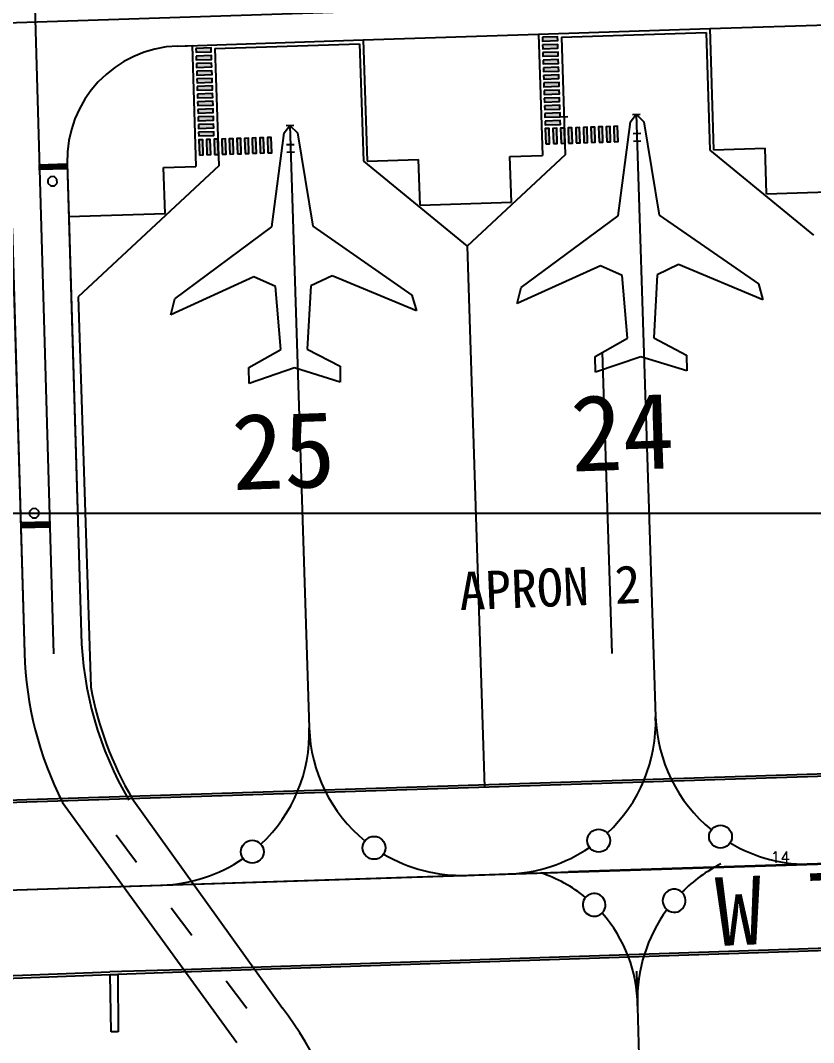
# Model space of a CAD drawing. Header units: millimetres. Extents: x 1358 to 1865, y 706 to 1003.
# Drawn here: x 1586.23 to 1611.65, y 840.71 to 873.46 of the extents above; entities that cross this region are included whole.
import ezdxf
from ezdxf.enums import TextEntityAlignment as Align

# ---------------------------------------------------------------- set-up
doc = ezdxf.new("R2010")
doc.units = ezdxf.units.MM
doc.layers.add('建築', color=7, linetype='Continuous')
doc.styles.add('DAY', font='txt.shx', dxfattribs={"height": 1, "bigfont": 'chineset.shx'})
doc.styles.add('細明體', font='')
doc.styles.get('細明體').set_extended_font_data('細明體')

msp = doc.modelspace()

# ---------------------------------------------------------------- hatches: boundary and pattern name
at = {"layer": '建築', "ltscale": 1000}
h = msp.add_hatch(color=256, dxfattribs=at)
h.paths.add_polyline_path([(1603.443, 872.939), (1602.955, 872.923), (1602.959, 872.801), (1603.447, 872.817)])
h.paths.add_polyline_path([(1603.451, 872.695), (1602.963, 872.679), (1602.967, 872.557), (1603.455, 872.573)])
h.paths.add_polyline_path([(1603.459, 872.451), (1602.971, 872.435), (1602.975, 872.313), (1603.463, 872.329)])
h.paths.add_polyline_path([(1603.467, 872.207), (1602.979, 872.191), (1602.983, 872.069), (1603.471, 872.085)])
h.paths.add_polyline_path([(1603.475, 871.963), (1602.987, 871.947), (1602.991, 871.825), (1603.479, 871.841)])
h.paths.add_polyline_path([(1603.483, 871.719), (1602.995, 871.703), (1602.998, 871.581), (1603.487, 871.597)])
h.paths.add_polyline_path([(1603.49, 871.475), (1603.002, 871.459), (1603.006, 871.337), (1603.494, 871.353)])
h.paths.add_polyline_path([(1603.498, 871.231), (1603.01, 871.215), (1603.014, 871.093), (1603.502, 871.109)])
h.paths.add_polyline_path([(1603.506, 870.987), (1603.018, 870.971), (1603.022, 870.849), (1603.51, 870.865)])
h.paths.add_polyline_path([(1603.514, 870.743), (1603.026, 870.727), (1603.03, 870.605), (1603.518, 870.621)])
h.paths.add_polyline_path([(1603.522, 870.499), (1603.034, 870.483), (1603.038, 870.361), (1603.526, 870.377)])
h.paths.add_polyline_path([(1603.53, 870.255), (1603.042, 870.239), (1603.046, 870.117), (1603.534, 870.133)])
h.paths.add_polyline_path([(1603.172, 869.999), (1603.05, 869.995), (1603.065, 869.507), (1603.187, 869.511)])
h.paths.add_polyline_path([(1603.416, 870.007), (1603.294, 870.003), (1603.309, 869.515), (1603.431, 869.519)])
h.paths.add_polyline_path([(1603.66, 870.015), (1603.538, 870.011), (1603.553, 869.523), (1603.675, 869.527)])
h.paths.add_polyline_path([(1603.904, 870.023), (1603.782, 870.019), (1603.797, 869.531), (1603.919, 869.534)])
h.paths.add_polyline_path([(1604.148, 870.03), (1604.026, 870.026), (1604.041, 869.538), (1604.163, 869.542)])
h.paths.add_polyline_path([(1604.392, 870.038), (1604.27, 870.034), (1604.285, 869.546), (1604.407, 869.55)])
h.paths.add_polyline_path([(1604.636, 870.046), (1604.514, 870.042), (1604.529, 869.554), (1604.651, 869.558)])
h.paths.add_polyline_path([(1604.88, 870.054), (1604.758, 870.05), (1604.773, 869.562), (1604.895, 869.566)])
h.paths.add_polyline_path([(1605.124, 870.062), (1605.002, 870.058), (1605.017, 869.57), (1605.139, 869.574)])
h.paths.add_polyline_path([(1605.368, 870.07), (1605.246, 870.066), (1605.261, 869.578), (1605.383, 869.582)])
h = msp.add_hatch(color=256, dxfattribs=at)
h.paths.add_polyline_path([(1592.34, 872.582), (1591.852, 872.566), (1591.856, 872.444), (1592.344, 872.46)])
h.paths.add_polyline_path([(1592.348, 872.338), (1591.86, 872.322), (1591.864, 872.2), (1592.352, 872.216)])
h.paths.add_polyline_path([(1592.356, 872.094), (1591.868, 872.078), (1591.872, 871.956), (1592.36, 871.972)])
h.paths.add_polyline_path([(1592.364, 871.85), (1591.876, 871.834), (1591.879, 871.712), (1592.368, 871.728)])
h.paths.add_polyline_path([(1592.371, 871.606), (1591.883, 871.59), (1591.887, 871.468), (1592.375, 871.484)])
h.paths.add_polyline_path([(1592.379, 871.362), (1591.891, 871.346), (1591.895, 871.224), (1592.383, 871.24)])
h.paths.add_polyline_path([(1592.387, 871.118), (1591.899, 871.102), (1591.903, 870.98), (1592.391, 870.996)])
h.paths.add_polyline_path([(1592.395, 870.874), (1591.907, 870.858), (1591.911, 870.736), (1592.399, 870.752)])
h.paths.add_polyline_path([(1592.403, 870.63), (1591.915, 870.614), (1591.919, 870.492), (1592.407, 870.508)])
h.paths.add_polyline_path([(1592.411, 870.386), (1591.923, 870.37), (1591.927, 870.248), (1592.415, 870.264)])
h.paths.add_polyline_path([(1592.419, 870.142), (1591.93, 870.126), (1591.934, 870.004), (1592.422, 870.02)])
h.paths.add_polyline_path([(1592.426, 869.898), (1591.938, 869.882), (1591.942, 869.76), (1592.43, 869.776)])
h.paths.add_polyline_path([(1592.068, 869.642), (1591.946, 869.638), (1591.962, 869.15), (1592.084, 869.154)])
h.paths.add_polyline_path([(1592.312, 869.65), (1592.19, 869.646), (1592.206, 869.158), (1592.328, 869.162)])
h.paths.add_polyline_path([(1592.556, 869.658), (1592.434, 869.654), (1592.45, 869.166), (1592.572, 869.17)])
h.paths.add_polyline_path([(1592.8, 869.665), (1592.678, 869.662), (1592.694, 869.173), (1592.816, 869.177)])
h.paths.add_polyline_path([(1593.044, 869.673), (1592.922, 869.669), (1592.938, 869.181), (1593.06, 869.185)])
h.paths.add_polyline_path([(1593.288, 869.681), (1593.166, 869.677), (1593.182, 869.189), (1593.304, 869.193)])
h.paths.add_polyline_path([(1593.532, 869.689), (1593.41, 869.685), (1593.426, 869.197), (1593.548, 869.201)])
h.paths.add_polyline_path([(1593.776, 869.697), (1593.654, 869.693), (1593.67, 869.205), (1593.792, 869.209)])
h.paths.add_polyline_path([(1594.02, 869.705), (1593.898, 869.701), (1593.914, 869.213), (1594.036, 869.217)])
h.paths.add_polyline_path([(1594.264, 869.713), (1594.142, 869.709), (1594.158, 869.221), (1594.28, 869.224)])
h = msp.add_hatch(color=256, dxfattribs=at)
h.paths.add_polyline_path([(1607.122, 849.166), (1607.126, 849.167), (1607.125, 849.185), (1606.027, 849.15), (1606.028, 849.131)])
h.paths.add_polyline_path([(1607.126, 849.148), (1607.126, 849.167), (1606.028, 849.131), (1606.028, 849.113)])
h.paths.add_polyline_path([(1607.128, 849.093), (1607.128, 849.112), (1606.029, 849.076), (1606.03, 849.058)])
h.paths.add_polyline_path([(1607.129, 849.075), (1607.128, 849.093), (1606.03, 849.058), (1606.031, 849.04)])
h = msp.add_hatch(color=256, dxfattribs=at)
h.paths.add_polyline_path([(1610.05, 849.261), (1610.054, 849.261), (1610.054, 849.279), (1608.955, 849.244), (1608.956, 849.225)])
h.paths.add_polyline_path([(1610.055, 849.242), (1610.054, 849.261), (1608.956, 849.225), (1608.957, 849.207)])
h.paths.add_polyline_path([(1610.056, 849.188), (1610.056, 849.206), (1608.958, 849.171), (1608.958, 849.152)])
h.paths.add_polyline_path([(1610.057, 849.169), (1610.056, 849.188), (1608.958, 849.152), (1608.959, 849.134)])
h = msp.add_hatch(color=256, dxfattribs=at)
h.paths.add_polyline_path([(1598.337, 848.884), (1598.341, 848.884), (1598.34, 848.902), (1597.242, 848.867), (1597.243, 848.849)])
h.paths.add_polyline_path([(1598.341, 848.866), (1598.341, 848.884), (1597.243, 848.849), (1597.243, 848.83)])
h.paths.add_polyline_path([(1598.343, 848.811), (1598.342, 848.829), (1597.244, 848.794), (1597.245, 848.776)])
h.paths.add_polyline_path([(1598.344, 848.793), (1598.343, 848.811), (1597.245, 848.776), (1597.246, 848.757)])
h = msp.add_hatch(color=256, dxfattribs=at)
h.paths.add_polyline_path([(1601.265, 848.978), (1601.269, 848.979), (1601.268, 848.997), (1600.17, 848.961), (1600.171, 848.943)])
h.paths.add_polyline_path([(1601.27, 848.96), (1601.269, 848.978), (1600.171, 848.943), (1600.172, 848.925)])
h.paths.add_polyline_path([(1601.271, 848.905), (1601.271, 848.923), (1600.173, 848.888), (1600.173, 848.87)])
h.paths.add_polyline_path([(1601.272, 848.887), (1601.271, 848.905), (1600.173, 848.87), (1600.174, 848.851)])
h = msp.add_hatch(color=256, dxfattribs=at)
h.paths.add_polyline_path([(1604.194, 849.072), (1604.197, 849.073), (1604.197, 849.091), (1603.099, 849.055), (1603.099, 849.037)])
h.paths.add_polyline_path([(1604.198, 849.054), (1604.197, 849.072), (1603.099, 849.037), (1603.1, 849.019)])
h.paths.add_polyline_path([(1604.2, 848.999), (1604.199, 849.018), (1603.101, 848.982), (1603.102, 848.964)])
h.paths.add_polyline_path([(1604.2, 848.981), (1604.2, 848.999), (1603.102, 848.964), (1603.102, 848.946)])
h = msp.add_hatch(color=256, dxfattribs=at)
h.paths.add_polyline_path([(1586.623, 848.507), (1586.627, 848.508), (1586.627, 848.526), (1585.529, 848.49), (1585.529, 848.472)])
h.paths.add_polyline_path([(1586.628, 848.489), (1586.627, 848.507), (1585.529, 848.472), (1585.53, 848.454)])
h.paths.add_polyline_path([(1586.63, 848.434), (1586.629, 848.452), (1585.531, 848.417), (1585.532, 848.399)])
h.paths.add_polyline_path([(1586.63, 848.416), (1586.63, 848.434), (1585.532, 848.399), (1585.532, 848.38)])
h = msp.add_hatch(color=256, dxfattribs=at)
h.paths.add_polyline_path([(1589.552, 848.601), (1589.556, 848.602), (1589.555, 848.62), (1588.457, 848.584), (1588.458, 848.566)])
h.paths.add_polyline_path([(1589.556, 848.583), (1589.556, 848.601), (1588.458, 848.566), (1588.458, 848.548)])
h.paths.add_polyline_path([(1589.558, 848.528), (1589.557, 848.547), (1588.459, 848.511), (1588.46, 848.493)])
h.paths.add_polyline_path([(1589.559, 848.51), (1589.558, 848.528), (1588.46, 848.493), (1588.46, 848.475)])
h = msp.add_hatch(color=256, dxfattribs=at)
h.paths.add_polyline_path([(1592.48, 848.696), (1592.484, 848.696), (1592.483, 848.714), (1591.385, 848.679), (1591.386, 848.66)])
h.paths.add_polyline_path([(1592.485, 848.677), (1592.484, 848.696), (1591.386, 848.66), (1591.386, 848.642)])
h.paths.add_polyline_path([(1592.486, 848.622), (1592.486, 848.641), (1591.388, 848.605), (1591.388, 848.587)])
h.paths.add_polyline_path([(1592.487, 848.604), (1592.486, 848.622), (1591.388, 848.587), (1591.389, 848.569)])
h = msp.add_hatch(color=256, dxfattribs=at)
h.paths.add_polyline_path([(1595.408, 848.79), (1595.412, 848.79), (1595.412, 848.808), (1594.314, 848.773), (1594.314, 848.755)])
h.paths.add_polyline_path([(1595.413, 848.772), (1595.412, 848.79), (1594.314, 848.755), (1594.315, 848.736)])
h.paths.add_polyline_path([(1595.415, 848.717), (1595.414, 848.735), (1594.316, 848.7), (1594.317, 848.681)])
h.paths.add_polyline_path([(1595.415, 848.698), (1595.415, 848.717), (1594.317, 848.681), (1594.317, 848.663)])

# ---------------------------------------------------------------- linework, layer by layer
at = {"color": 5, "linetype": 'ByBlock'}
msp.add_lwpolyline([(1511.587, 883.992), (1798.346, 883.992), (1798.346, 857.67), (1511.587, 857.67)], close=True, dxfattribs=at)
at = {"layer": '建築', "ltscale": 1000}
for p, q in [((1585.543, 912.695, -0.309), (1587.292, 853.173, -0.309)), ((1541.612, 871.942, -0.309), (1644.906, 875.324, -0.309)), ((1608.321, 873.2, -0.309), (1613.933, 873.384, -0.309)), ((1602.83, 873.021, -0.309), (1608.321, 873.2, -0.309)), ((1603.566, 872.923, -0.309), (1608.203, 873.074, -0.309)), ((1603.566, 872.923, -0.309), (1608.203, 873.074, -0.309)), ((1608.203, 873.074, -0.309), (1608.324, 869.31, -0.309)), ((1608.203, 873.074, -0.309), (1608.324, 869.31, -0.309)), ((1608.321, 873.2, -0.309), (1608.446, 869.314, -0.309)), ((1608.321, 873.2, -0.309), (1608.446, 869.314, -0.309)), ((1591.269, 872.643, -0.309), (1597.217, 872.838, -0.309)), ((1597.217, 872.838, -0.309), (1602.83, 873.021, -0.309)), ((1597.217, 872.838, -0.309), (1597.342, 868.957, -0.309)), ((1597.217, 872.838, -0.309), (1597.342, 868.957, -0.309)), ((1602.83, 873.021, -0.309), (1602.955, 869.137, -0.309)), ((1602.83, 873.021, -0.309), (1602.955, 869.137, -0.309)), ((1603.566, 872.923, -0.309), (1603.687, 869.161, -0.309)), ((1603.566, 872.923, -0.309), (1603.687, 869.161, -0.309)), ((1591.269, 872.643, -0.309), (1591.727, 872.658, -0.309)), ((1591.727, 872.658, -0.309), (1591.852, 868.78, -0.309)), ((1591.727, 872.658, -0.309), (1591.852, 868.78, -0.309)), ((1592.463, 872.56, -0.309), (1597.099, 872.712, -0.309)), ((1592.463, 872.56, -0.309), (1597.099, 872.712, -0.309)), ((1592.463, 872.56, -0.309), (1592.584, 868.804, -0.309)), ((1592.463, 872.56, -0.309), (1592.584, 868.804, -0.309)), ((1597.099, 872.712, -0.309), (1597.22, 868.953, -0.309)), ((1597.099, 872.712, -0.309), (1597.22, 868.953, -0.309)), ((1605.785, 870.213, -0.309), (1605.966, 870.455, -0.309)), ((1605.844, 870.451, -0.309), (1606.088, 870.459, -0.309)), ((1605.844, 870.451, -0.309), (1606.088, 870.459, -0.309)), ((1605.966, 870.455, -0.309), (1606.587, 851.153, -0.309)), ((1605.966, 870.455, -0.309), (1606.207, 870.219, -0.309)), ((1594.741, 870.094, -0.309), (1594.985, 870.102, -0.309)), ((1594.741, 870.094, -0.309), (1594.985, 870.102, -0.309)), ((1603.53, 870.377, -0.309), (1603.774, 870.385, -0.309)), ((1603.53, 870.377, -0.309), (1603.774, 870.385, -0.309)), ((1605.387, 867.207, -0.309), (1605.785, 870.213, -0.309)), ((1606.207, 870.219, -0.309), (1606.697, 867.228, -0.309)), ((1594.284, 866.85, -0.309), (1594.682, 869.856, -0.309)), ((1594.682, 869.856, -0.309), (1594.863, 870.098, -0.309)), ((1594.863, 870.098, -0.309), (1595.483, 850.795, -0.309)), ((1594.863, 870.098, -0.309), (1595.104, 869.862, -0.309)), ((1594.863, 870.098, -0.309), (1595.483, 850.795, -0.309)), ((1595.104, 869.862, -0.309), (1595.594, 866.871, -0.309)), ((1605.864, 869.841, -0.309), (1606.108, 869.849, -0.309)), ((1605.864, 869.841, -0.309), (1606.108, 869.849, -0.309)), ((1594.76, 869.484, -0.309), (1595.004, 869.492, -0.309)), ((1594.76, 869.484, -0.309), (1595.004, 869.492, -0.309)), ((1605.872, 869.597, -0.309), (1606.116, 869.605, -0.309)), ((1605.872, 869.597, -0.309), (1606.116, 869.605, -0.309)), ((1594.768, 869.24, -0.309), (1595.012, 869.248, -0.309)), ((1594.768, 869.24, -0.309), (1595.012, 869.248, -0.309)), ((1603.687, 869.161, -0.309), (1600.545, 866.226, -0.309)), ((1603.687, 869.161, -0.309), (1600.545, 866.226, -0.309)), ((1601.918, 869.104, -0.309), (1602.955, 869.137, -0.309)), ((1601.918, 869.104, -0.309), (1602.955, 869.137, -0.309)), ((1608.324, 869.31, -0.309), (1611.648, 866.583, -0.309)), ((1608.324, 869.31, -0.309), (1611.648, 866.583, -0.309)), ((1608.446, 869.314, -0.309), (1610.093, 869.367, -0.309)), ((1608.446, 869.314, -0.309), (1610.093, 869.367, -0.309)), ((1610.14, 867.902, -0.309), (1610.093, 869.367, -0.309)), ((1610.14, 867.902, -0.309), (1610.093, 869.367, -0.309)), ((1585.898, 868.792, -0.309), (1586.357, 853.191, -0.309)), ((1587.721, 868.857, -0.309), (1586.805, 868.83, -0.309)), ((1587.721, 868.845, -0.309), (1586.806, 868.818, -0.309)), ((1587.721, 868.832, -0.309), (1586.806, 868.805, -0.309)), ((1587.722, 868.82, -0.309), (1586.807, 868.793, -0.309)), ((1587.722, 868.808, -0.309), (1586.807, 868.781, -0.309)), ((1587.722, 868.796, -0.309), (1586.807, 868.769, -0.309)), ((1587.728, 868.875, -0.309), (1587.778, 867.183, -0.309)), ((1587.728, 868.875, -0.309), (1588.17, 853.828, -0.309)), ((1592.584, 868.804, -0.309), (1588.077, 864.604, -0.309)), ((1592.584, 868.804, -0.309), (1588.077, 864.604, -0.309)), ((1597.22, 868.953, -0.309), (1600.545, 866.226, -0.309)), ((1597.22, 868.953, -0.309), (1600.545, 866.226, -0.309)), ((1597.342, 868.957, -0.309), (1598.989, 869.01, -0.309)), ((1597.342, 868.957, -0.309), (1598.989, 869.01, -0.309)), ((1599.037, 867.545, -0.309), (1598.989, 869.01, -0.309)), ((1599.037, 867.545, -0.309), (1598.989, 869.01, -0.309)), ((1601.965, 867.64, -0.309), (1601.918, 869.104, -0.309)), ((1601.965, 867.64, -0.309), (1601.918, 869.104, -0.309)), ((1587.723, 868.784, -0.309), (1586.808, 868.757, -0.309)), ((1587.723, 868.771, -0.309), (1586.808, 868.744, -0.309)), ((1587.724, 868.759, -0.309), (1586.808, 868.732, -0.309)), ((1587.724, 868.747, -0.309), (1586.809, 868.72, -0.309)), ((1587.724, 868.735, -0.309), (1586.809, 868.708, -0.309)), ((1587.725, 868.723, -0.309), (1586.809, 868.696, -0.309)), ((1587.725, 868.71, -0.309), (1586.81, 868.683, -0.309)), ((1590.814, 868.747, -0.309), (1591.852, 868.78, -0.309)), ((1590.814, 868.747, -0.309), (1591.852, 868.78, -0.309)), ((1590.862, 867.282, -0.309), (1590.814, 868.747, -0.309)), ((1590.862, 867.282, -0.309), (1590.814, 868.747, -0.309)), ((1587.187, 868.455, -0.309), (1587.103, 868.366, -0.309)), ((1587.103, 868.366, -0.309), (1587.107, 868.244, -0.309)), ((1587.107, 868.244, -0.309), (1587.196, 868.161, -0.309)), ((1587.309, 868.459, -0.309), (1587.187, 868.455, -0.309)), ((1587.196, 868.161, -0.309), (1587.318, 868.164, -0.309)), ((1587.398, 868.375, -0.309), (1587.309, 868.459, -0.309)), ((1587.318, 868.164, -0.309), (1587.402, 868.253, -0.309)), ((1587.402, 868.253, -0.309), (1587.398, 868.375, -0.309)), ((1610.14, 867.902, -0.309), (1613.068, 867.997, -0.309)), ((1610.14, 867.902, -0.309), (1613.068, 867.997, -0.309)), ((1599.037, 867.545, -0.309), (1601.965, 867.64, -0.309)), ((1599.037, 867.545, -0.309), (1601.965, 867.64, -0.309)), ((1587.778, 867.183, -0.309), (1590.862, 867.282, -0.309)), ((1587.778, 867.183, -0.309), (1590.862, 867.282, -0.309)), ((1587.778, 867.183, -0.309), (1588.17, 853.828, -0.309)), ((1602.275, 864.903, -0.309), (1605.387, 867.207, -0.309)), ((1606.697, 867.228, -0.309), (1609.88, 865.021, -0.309)), ((1591.172, 864.546, -0.309), (1594.284, 866.85, -0.309)), ((1595.594, 866.871, -0.309), (1598.776, 864.664, -0.309)), ((1585.957, 866.811, -0.309), (1586.357, 853.191, -0.309)), ((1600.545, 866.226, -0.309), (1601.102, 848.9, -0.309)), ((1600.545, 866.226, -0.309), (1601.102, 848.9, -0.309)), ((1604.814, 865.6, -0.309), (1602.146, 864.389, -0.309)), ((1605.511, 865.295, -0.309), (1604.814, 865.6, -0.309)), ((1607.32, 865.638, -0.309), (1606.633, 865.312, -0.309)), ((1610.024, 864.511, -0.309), (1607.32, 865.638, -0.309)), ((1593.71, 865.243, -0.309), (1591.043, 864.032, -0.309)), ((1594.407, 864.938, -0.309), (1593.71, 865.243, -0.309)), ((1596.217, 865.281, -0.309), (1595.53, 864.955, -0.309)), ((1598.921, 864.154, -0.309), (1596.217, 865.281, -0.309)), ((1605.682, 863.278, -0.309), (1605.511, 865.295, -0.309)), ((1606.633, 865.312, -0.309), (1606.525, 863.291, -0.309)), ((1594.578, 862.921, -0.309), (1594.407, 864.938, -0.309)), ((1595.53, 864.955, -0.309), (1595.421, 862.934, -0.309)), ((1602.146, 864.389, -0.309), (1602.275, 864.903, -0.309)), ((1609.88, 865.021, -0.309), (1610.024, 864.511, -0.309)), ((1588.077, 864.604, -0.309), (1588.48, 852.096, -0.309)), ((1588.077, 864.604, -0.309), (1588.48, 852.096, -0.309)), ((1591.043, 864.032, -0.309), (1591.172, 864.546, -0.309)), ((1598.776, 864.664, -0.309), (1598.921, 864.154, -0.309)), ((1604.65, 862.697, -0.309), (1605.682, 863.278, -0.309)), ((1606.525, 863.291, -0.309), (1607.574, 862.743, -0.309)), ((1593.546, 862.34, -0.309), (1594.578, 862.921, -0.309)), ((1595.421, 862.934, -0.309), (1596.471, 862.386, -0.309)), ((1604.658, 862.19, -0.309), (1604.65, 862.697, -0.309)), ((1606.112, 862.687, -0.309), (1604.658, 862.19, -0.309)), ((1604.876, 862.83, -0.154), (1605.187, 853.179, -0.154)), ((1607.581, 862.235, -0.309), (1606.112, 862.687, -0.309)), ((1607.574, 862.743, -0.309), (1607.581, 862.235, -0.309)), ((1593.555, 861.833, -0.309), (1593.546, 862.34, -0.309)), ((1595.009, 862.33, -0.309), (1593.555, 861.833, -0.309)), ((1596.478, 861.878, -0.309), (1595.009, 862.33, -0.309)), ((1596.471, 862.386, -0.309), (1596.478, 861.878, -0.309)), ((1586.602, 857.818, -0.309), (1586.519, 857.729, -0.309)), ((1586.519, 857.729, -0.309), (1586.522, 857.607, -0.309)), ((1586.725, 857.821, -0.309), (1586.602, 857.818, -0.309)), ((1586.813, 857.738, -0.309), (1586.725, 857.821, -0.309)), ((1586.817, 857.616, -0.309), (1586.813, 857.738, -0.309)), ((1587.149, 857.389, -0.309), (1586.234, 857.362, -0.309)), ((1587.15, 857.377, -0.309), (1586.235, 857.35, -0.309)), ((1587.15, 857.365, -0.309), (1586.235, 857.338, -0.309)), ((1587.151, 857.352, -0.309), (1586.235, 857.326, -0.309)), ((1587.151, 857.34, -0.309), (1586.236, 857.314, -0.309)), ((1586.522, 857.607, -0.309), (1586.611, 857.523, -0.309)), ((1586.611, 857.523, -0.309), (1586.733, 857.527, -0.309)), ((1586.733, 857.527, -0.309), (1586.817, 857.616, -0.309)), ((1587.151, 857.328, -0.309), (1586.236, 857.301, -0.309)), ((1587.152, 857.316, -0.309), (1586.236, 857.289, -0.309)), ((1587.152, 857.304, -0.309), (1586.237, 857.277, -0.309)), ((1587.152, 857.291, -0.309), (1586.237, 857.265, -0.309)), ((1587.153, 857.279, -0.309), (1586.237, 857.253, -0.309)), ((1587.153, 857.267, -0.309), (1586.238, 857.24, -0.309)), ((1587.153, 857.255, -0.309), (1586.238, 857.228, -0.309)), ((1587.154, 857.243, -0.309), (1586.239, 857.216, -0.309)), ((1586.239, 857.216, -0.309), (1587.154, 857.243, -0.309)), ((1560.565, 847.673, -0.309), (1630.571, 849.925, -0.309)), ((1560.567, 847.6, -0.309), (1630.574, 849.851, -0.309)), ((1589.806, 848.537, -0.309), (1594.627, 841.818, -0.309)), ((1587.576, 848.41, -0.309), (1593.166, 840.715, -0.309)), ((1555.399, 844.625, -0.309), (1644.84, 847.501, -0.309)), ((1565.873, 844.958, -0.309), (1644.821, 847.496, -0.309)), ((1589.29, 847.366, -0.309), (1589.952, 846.489, -0.309)), ((1629.127, 846.989, -0.309), (1603.797, 846.183, -0.309)), ((1591.056, 845.028, -0.309), (1591.718, 844.151, -0.309)), ((1619.345, 843.977, -0.309), (1591.39, 843.042, -0.309)), ((1619.34, 843.904, -0.309), (1591.39, 842.966, -0.309)), ((1581.508, 842.694, -0.309), (1589.095, 842.977, -0.309)), ((1591.391, 843.042, -0.309), (1589.095, 842.977, -0.309)), ((1591.39, 842.966, -0.309), (1589.353, 842.9, -0.309)), ((1605.978, 843.002, -0.309), (1606.541, 821.584, -0.309)), ((1581.524, 842.612, -0.309), (1589.098, 842.892, -0.309)), ((1589.098, 842.892, -0.309), (1589.353, 842.9, -0.309)), ((1589.132, 841.06, -0.309), (1589.098, 842.892, -0.309)), ((1589.353, 842.9, -0.309), (1589.356, 841.063, -0.309)), ((1592.822, 842.69, -0.309), (1593.484, 841.813, -0.309)), ((1589.356, 841.063, -0.309), (1589.132, 841.06, -0.309))]:
    msp.add_line(p, q, dxfattribs=at)
at = {"layer": '建築', "linetype": 'Continuous', "elevation": -0.309}
for points in [[(1602.955, 872.923), (1602.959, 872.801), (1603.447, 872.817), (1603.443, 872.939)], [(1602.955, 872.923), (1602.959, 872.801), (1603.447, 872.817), (1603.443, 872.939)], [(1591.852, 872.566), (1591.856, 872.444), (1592.344, 872.46), (1592.34, 872.582)], [(1591.852, 872.566), (1591.856, 872.444), (1592.344, 872.46), (1592.34, 872.582)], [(1602.963, 872.679), (1602.967, 872.557), (1603.455, 872.573), (1603.451, 872.695)], [(1602.963, 872.679), (1602.967, 872.557), (1603.455, 872.573), (1603.451, 872.695)], [(1602.971, 872.435), (1602.975, 872.313), (1603.463, 872.329), (1603.459, 872.451)], [(1602.971, 872.435), (1602.975, 872.313), (1603.463, 872.329), (1603.459, 872.451)], [(1591.86, 872.322), (1591.864, 872.2), (1592.352, 872.216), (1592.348, 872.338)], [(1591.86, 872.322), (1591.864, 872.2), (1592.352, 872.216), (1592.348, 872.338)], [(1591.868, 872.078), (1591.872, 871.956), (1592.36, 871.972), (1592.356, 872.094)], [(1591.868, 872.078), (1591.872, 871.956), (1592.36, 871.972), (1592.356, 872.094)], [(1602.979, 872.191), (1602.983, 872.069), (1603.471, 872.085), (1603.467, 872.207)], [(1602.979, 872.191), (1602.983, 872.069), (1603.471, 872.085), (1603.467, 872.207)], [(1591.876, 871.834), (1591.879, 871.712), (1592.368, 871.728), (1592.364, 871.85)], [(1591.876, 871.834), (1591.879, 871.712), (1592.368, 871.728), (1592.364, 871.85)], [(1602.987, 871.947), (1602.991, 871.825), (1603.479, 871.841), (1603.475, 871.963)], [(1602.987, 871.947), (1602.991, 871.825), (1603.479, 871.841), (1603.475, 871.963)], [(1591.883, 871.59), (1591.887, 871.468), (1592.375, 871.484), (1592.371, 871.606)], [(1591.883, 871.59), (1591.887, 871.468), (1592.375, 871.484), (1592.371, 871.606)], [(1602.995, 871.703), (1602.998, 871.581), (1603.487, 871.597), (1603.483, 871.719)], [(1602.995, 871.703), (1602.998, 871.581), (1603.487, 871.597), (1603.483, 871.719)], [(1603.002, 871.459), (1603.006, 871.337), (1603.494, 871.353), (1603.49, 871.475)], [(1603.002, 871.459), (1603.006, 871.337), (1603.494, 871.353), (1603.49, 871.475)], [(1591.891, 871.346), (1591.895, 871.224), (1592.383, 871.24), (1592.379, 871.362)], [(1591.891, 871.346), (1591.895, 871.224), (1592.383, 871.24), (1592.379, 871.362)], [(1591.899, 871.102), (1591.903, 870.98), (1592.391, 870.996), (1592.387, 871.118)], [(1591.899, 871.102), (1591.903, 870.98), (1592.391, 870.996), (1592.387, 871.118)], [(1603.01, 871.215), (1603.014, 871.093), (1603.502, 871.109), (1603.498, 871.231)], [(1603.01, 871.215), (1603.014, 871.093), (1603.502, 871.109), (1603.498, 871.231)], [(1591.907, 870.858), (1591.911, 870.736), (1592.399, 870.752), (1592.395, 870.874)], [(1591.907, 870.858), (1591.911, 870.736), (1592.399, 870.752), (1592.395, 870.874)], [(1603.018, 870.971), (1603.022, 870.849), (1603.51, 870.865), (1603.506, 870.987)], [(1603.018, 870.971), (1603.022, 870.849), (1603.51, 870.865), (1603.506, 870.987)], [(1591.915, 870.614), (1591.919, 870.492), (1592.407, 870.508), (1592.403, 870.63)], [(1591.915, 870.614), (1591.919, 870.492), (1592.407, 870.508), (1592.403, 870.63)], [(1603.026, 870.727), (1603.03, 870.605), (1603.518, 870.621), (1603.514, 870.743)], [(1603.026, 870.727), (1603.03, 870.605), (1603.518, 870.621), (1603.514, 870.743)], [(1603.034, 870.483), (1603.038, 870.361), (1603.526, 870.377), (1603.522, 870.499)], [(1603.034, 870.483), (1603.038, 870.361), (1603.526, 870.377), (1603.522, 870.499)], [(1591.923, 870.37), (1591.927, 870.248), (1592.415, 870.264), (1592.411, 870.386)], [(1591.923, 870.37), (1591.927, 870.248), (1592.415, 870.264), (1592.411, 870.386)], [(1591.93, 870.126), (1591.934, 870.004), (1592.422, 870.02), (1592.419, 870.142)], [(1591.93, 870.126), (1591.934, 870.004), (1592.422, 870.02), (1592.419, 870.142)], [(1603.042, 870.239), (1603.046, 870.117), (1603.534, 870.133), (1603.53, 870.255)], [(1603.042, 870.239), (1603.046, 870.117), (1603.534, 870.133), (1603.53, 870.255)], [(1591.938, 869.882), (1591.942, 869.76), (1592.43, 869.776), (1592.426, 869.898)], [(1591.938, 869.882), (1591.942, 869.76), (1592.43, 869.776), (1592.426, 869.898)], [(1603.065, 869.507), (1603.187, 869.511), (1603.172, 869.999), (1603.05, 869.995)], [(1603.065, 869.507), (1603.187, 869.511), (1603.172, 869.999), (1603.05, 869.995)], [(1603.309, 869.515), (1603.431, 869.519), (1603.416, 870.007), (1603.294, 870.003)], [(1603.309, 869.515), (1603.431, 869.519), (1603.416, 870.007), (1603.294, 870.003)], [(1603.553, 869.523), (1603.675, 869.527), (1603.66, 870.015), (1603.538, 870.011)], [(1603.553, 869.523), (1603.675, 869.527), (1603.66, 870.015), (1603.538, 870.011)], [(1603.797, 869.531), (1603.919, 869.534), (1603.904, 870.023), (1603.782, 870.019)], [(1603.797, 869.531), (1603.919, 869.534), (1603.904, 870.023), (1603.782, 870.019)], [(1604.041, 869.538), (1604.163, 869.542), (1604.148, 870.03), (1604.026, 870.026)], [(1604.041, 869.538), (1604.163, 869.542), (1604.148, 870.03), (1604.026, 870.026)], [(1604.285, 869.546), (1604.407, 869.55), (1604.392, 870.038), (1604.27, 870.034)], [(1604.285, 869.546), (1604.407, 869.55), (1604.392, 870.038), (1604.27, 870.034)], [(1604.529, 869.554), (1604.651, 869.558), (1604.636, 870.046), (1604.514, 870.042)], [(1604.529, 869.554), (1604.651, 869.558), (1604.636, 870.046), (1604.514, 870.042)], [(1604.773, 869.562), (1604.895, 869.566), (1604.88, 870.054), (1604.758, 870.05)], [(1604.773, 869.562), (1604.895, 869.566), (1604.88, 870.054), (1604.758, 870.05)], [(1605.017, 869.57), (1605.139, 869.574), (1605.124, 870.062), (1605.002, 870.058)], [(1605.017, 869.57), (1605.139, 869.574), (1605.124, 870.062), (1605.002, 870.058)], [(1605.261, 869.578), (1605.383, 869.582), (1605.368, 870.07), (1605.246, 870.066)], [(1605.261, 869.578), (1605.383, 869.582), (1605.368, 870.07), (1605.246, 870.066)], [(1591.962, 869.15), (1592.084, 869.154), (1592.068, 869.642), (1591.946, 869.638)], [(1591.962, 869.15), (1592.084, 869.154), (1592.068, 869.642), (1591.946, 869.638)], [(1592.206, 869.158), (1592.328, 869.162), (1592.312, 869.65), (1592.19, 869.646)], [(1592.206, 869.158), (1592.328, 869.162), (1592.312, 869.65), (1592.19, 869.646)], [(1592.45, 869.166), (1592.572, 869.17), (1592.556, 869.658), (1592.434, 869.654)], [(1592.45, 869.166), (1592.572, 869.17), (1592.556, 869.658), (1592.434, 869.654)], [(1592.694, 869.173), (1592.816, 869.177), (1592.8, 869.665), (1592.678, 869.662)], [(1592.694, 869.173), (1592.816, 869.177), (1592.8, 869.665), (1592.678, 869.662)], [(1592.938, 869.181), (1593.06, 869.185), (1593.044, 869.673), (1592.922, 869.669)], [(1592.938, 869.181), (1593.06, 869.185), (1593.044, 869.673), (1592.922, 869.669)], [(1593.182, 869.189), (1593.304, 869.193), (1593.288, 869.681), (1593.166, 869.677)], [(1593.182, 869.189), (1593.304, 869.193), (1593.288, 869.681), (1593.166, 869.677)], [(1593.426, 869.197), (1593.548, 869.201), (1593.532, 869.689), (1593.41, 869.685)], [(1593.426, 869.197), (1593.548, 869.201), (1593.532, 869.689), (1593.41, 869.685)], [(1593.67, 869.205), (1593.792, 869.209), (1593.776, 869.697), (1593.654, 869.693)], [(1593.67, 869.205), (1593.792, 869.209), (1593.776, 869.697), (1593.654, 869.693)], [(1593.914, 869.213), (1594.036, 869.217), (1594.02, 869.705), (1593.898, 869.701)], [(1593.914, 869.213), (1594.036, 869.217), (1594.02, 869.705), (1593.898, 869.701)], [(1594.158, 869.221), (1594.28, 869.224), (1594.264, 869.713), (1594.142, 869.709)], [(1594.158, 869.221), (1594.28, 869.224), (1594.264, 869.713), (1594.142, 869.709)]]:
    msp.add_lwpolyline(points, close=True, dxfattribs=at)
at = {"layer": '建築', "ltscale": 1000}
for centre in [(1604.76, 847.185, -0.309), (1604.76, 847.185, -0.309), (1604.76, 847.185, -0.309), (1604.76, 847.185, -0.309), (1604.76, 847.185, -0.309), (1604.76, 847.185, -0.309), (1604.76, 847.185, -0.309), (1604.76, 847.185, -0.309), (1604.76, 847.185, -0.309), (1604.76, 847.185, -0.309), (1604.76, 847.185, -0.309), (1604.76, 847.185, -0.309), (1608.665, 847.311, -0.309), (1608.665, 847.311, -0.309), (1608.665, 847.311, -0.309), (1608.665, 847.311, -0.309), (1608.665, 847.311, -0.309), (1608.665, 847.311, -0.309), (1608.665, 847.311, -0.309), (1608.665, 847.311, -0.309), (1608.665, 847.311, -0.309), (1608.665, 847.311, -0.309), (1608.665, 847.311, -0.309), (1608.665, 847.311, -0.309), (1593.657, 846.828, -0.309), (1593.657, 846.828, -0.309), (1593.657, 846.828, -0.309), (1593.657, 846.828, -0.309), (1593.657, 846.828, -0.309), (1593.657, 846.828, -0.309), (1593.657, 846.828, -0.309), (1593.657, 846.828, -0.309), (1593.657, 846.828, -0.309), (1593.657, 846.828, -0.309), (1593.657, 846.828, -0.309), (1593.657, 846.828, -0.309), (1597.561, 846.954, -0.309), (1597.561, 846.954, -0.309), (1597.561, 846.954, -0.309), (1597.561, 846.954, -0.309), (1597.561, 846.954, -0.309), (1597.561, 846.954, -0.309), (1597.561, 846.954, -0.309), (1597.561, 846.954, -0.309), (1597.561, 846.954, -0.309), (1597.561, 846.954, -0.309), (1597.561, 846.954, -0.309), (1597.561, 846.954, -0.309)]:
    msp.add_circle(centre, 0.366, dxfattribs=at)
for centre, radius, start, end in [((1591.389, 868.983, -0.309), 3.662, 91.8705, 181.6828), ((1591.389, 868.983, -0.309), 3.662, 91.8705, 181.6828), ((1599.457, 854.16, -0.309), 11.292, 181.6828, 210.2086), ((1599.457, 854.16, -0.309), 11.292, 181.6828, 210.2086), ((1597.644, 853.522, -0.309), 11.292, 181.6828, 206.9195), ((1597.644, 853.522, -0.309), 11.292, 181.6828, 206.9195), ((1599.457, 854.16, -0.309), 11.17, 190.6489, 210.2264), ((1599.457, 854.16, -0.309), 11.17, 190.6489, 210.2264), ((1601.706, 850.996, -0.309), 4.883, 313.0098, 1.8419), ((1601.706, 850.996, -0.309), 4.883, 313.0098, 1.8419), ((1611.467, 851.309, -0.309), 4.883, 181.8419, 230.6738), ((1611.467, 851.309, -0.309), 4.883, 181.8419, 230.6738), ((1590.603, 850.639, -0.309), 4.883, 313.0098, 1.8419), ((1590.603, 850.639, -0.309), 4.883, 313.0098, 1.8419), ((1600.364, 850.952, -0.309), 4.883, 181.8419, 230.6738), ((1600.364, 850.952, -0.309), 4.883, 181.8419, 230.6738), ((1601.706, 850.996, -0.309), 4.883, 271.842, 304.4134), ((1601.706, 850.996, -0.309), 4.883, 271.842, 304.4134), ((1601.706, 850.996, -0.309), 4.883, 271.842, 304.4134), ((1601.706, 850.996, -0.309), 4.883, 271.842, 304.4134), ((1601.706, 850.996, -0.309), 4.883, 271.842, 304.4134), ((1601.706, 850.996, -0.309), 4.883, 271.842, 304.4134), ((1601.706, 850.996, -0.309), 4.883, 271.842, 304.4134), ((1601.706, 850.996, -0.309), 4.883, 271.842, 304.4134), ((1601.706, 850.996, -0.309), 4.883, 271.842, 304.4134), ((1601.706, 850.996, -0.309), 4.883, 271.842, 304.4134), ((1601.706, 850.996, -0.309), 4.883, 271.842, 304.4134), ((1601.706, 850.996, -0.309), 4.883, 271.842, 304.4134), ((1611.467, 851.309, -0.309), 4.883, 239.2702, 271.8422), ((1611.467, 851.309, -0.309), 4.883, 239.2702, 271.8422), ((1590.603, 850.639, -0.309), 4.883, 271.8415, 304.4134), ((1590.603, 850.639, -0.309), 4.883, 271.8415, 304.4134), ((1600.364, 850.952, -0.309), 4.883, 239.2702, 271.8421), ((1600.364, 850.952, -0.309), 4.883, 239.2702, 271.8421), ((1600.364, 850.952, -0.309), 4.883, 239.2702, 271.8421), ((1600.364, 850.952, -0.309), 4.883, 239.2702, 271.8421), ((1600.364, 850.952, -0.309), 4.883, 239.2702, 271.8421), ((1600.364, 850.952, -0.309), 4.883, 239.2702, 271.8421), ((1600.364, 850.952, -0.309), 4.883, 239.2702, 271.8421), ((1600.364, 850.952, -0.309), 4.883, 239.2702, 271.8421), ((1600.364, 850.952, -0.309), 4.883, 239.2702, 271.8421), ((1600.364, 850.952, -0.309), 4.883, 239.2702, 271.8421), ((1600.364, 850.952, -0.309), 4.883, 239.2702, 271.8421), ((1600.364, 850.952, -0.309), 4.883, 239.2702, 271.8421), ((1610.885, 842.084, -0.309), 4.883, 116.8318, 135.0989), ((1601.511, 841.875, -0.309), 4.494, 50.9629, 71.9779), ((1607.179, 845.258, -0.309), 0.369, 158.0657, 59.0096), ((1607.179, 845.258, -0.309), 0.369, 59.0096, 158.0657), ((1604.616, 845.125, -0.309), 0.365, 157.6232, 226.4684), ((1604.616, 845.125, -0.309), 0.365, 226.4684, 157.6232), ((1610.885, 842.084, -0.309), 4.883, 143.7547, 181.5067), ((1601.511, 841.875, -0.309), 4.494, 0.2009, 41.6579), ((1584.155, 833.909, -0.309), 13.123, 14.5585, 37.06)]:
    msp.add_arc(centre, radius, start, end, dxfattribs=at)

# ---------------------------------------------------------------- texts
at = {"layer": '建築', "ltscale": 1000, "style": '細明體'}
for s, p in [('24', (1603.899, 859.007, 0.605)), ('25', (1593.037, 858.414, 0.605))]:
    msp.add_text(s, height=2.4416, rotation=1.9297, dxfattribs=at).set_placement(p)
at = {"layer": '建築', "style": '細明體'}
msp.add_text('APRON 2', height=1.2208, rotation=2.3023, dxfattribs=at).set_placement((1600.316, 854.567, -0.154))
at = {"layer": '建築', "ltscale": 1000, "style": 'DAY'}
msp.add_text('14', height=0.3662, dxfattribs=at).set_placement((1610.581, 846.655, -0.309), align=Align.MIDDLE)
at = {"layer": '建築', "ltscale": 1000, "style": '細明體'}
msp.add_text('W TWY', height=2.1974, rotation=2.4416, dxfattribs=at).set_placement((1612.244, 845.063, 0.239), align=Align.MIDDLE_CENTER)

doc.saveas('drawing.dxf')
